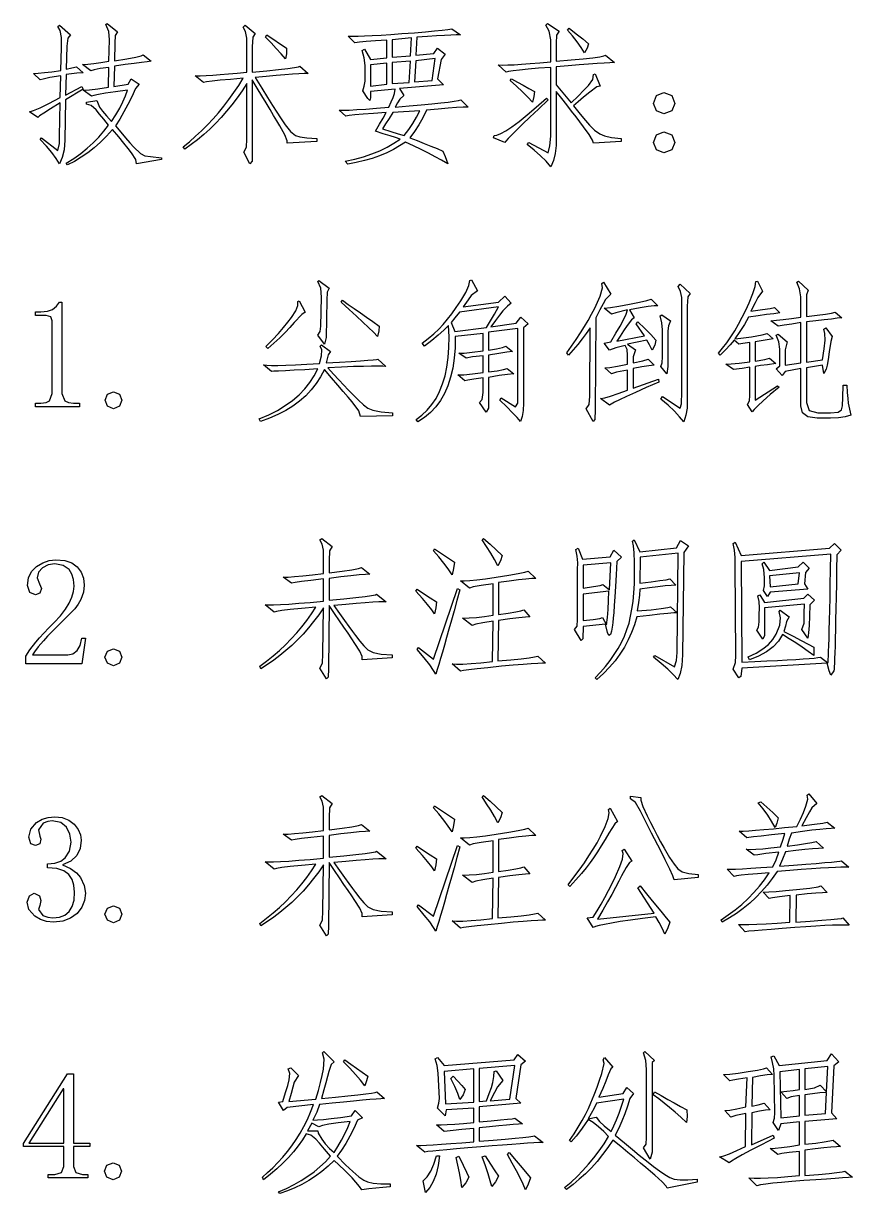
# Model space of a CAD drawing. Extents: x 0 to 420, y 0 to 297.
# Drawn here: x 233.83 to 257.98, y 109.03 to 143.12 of the extents above; entities that cross this region are included whole.
import ezdxf

# ---------------------------------------------------------------- set-up
doc = ezdxf.new("R2010")
doc.units = 0

msp = doc.modelspace()

# ---------------------------------------------------------------- linework, layer by layer
at = {"color": 7, "lineweight": 25}
for points in [[(235.041, 139.717), (235.015, 139.439), (234.963, 139.211), (234.883, 139.033), (234.782, 139.189), (234.655, 139.358), (234.501, 139.54), (234.321, 139.735), (234.356, 139.788), (234.83, 139.419), (234.878, 139.621), (234.883, 139.84), (234.9, 140.805), (234.623, 140.634), (234.422, 140.507), (234.298, 140.424), (234.251, 140.384), (234.006, 140.542), (234.127, 140.581), (234.317, 140.665), (234.575, 140.792), (234.9, 140.963), (234.918, 141.595), (234.602, 141.542), (234.403, 141.501), (234.321, 141.472), (234.128, 141.665), (234.263, 141.67), (234.44, 141.687), (234.658, 141.714), (234.918, 141.752), (234.935, 142.419), (234.939, 142.706), (234.904, 142.91), (234.83, 143.033), (234.883, 143.068), (235.199, 142.788), (235.12, 142.687), (235.093, 142.454), (235.076, 141.788), (235.238, 141.823), (235.374, 141.858), (235.567, 141.682), (235.383, 141.669), (235.076, 141.63), (235.058, 141.033), (235.532, 141.279), (235.567, 141.209), (235.058, 140.893)], [(235.672, 140.823), (235.97, 140.875), (236.041, 140.682), (236.134, 140.565), (236.251, 140.425), (236.392, 140.261), (236.523, 140.461), (236.636, 140.651), (236.73, 140.834), (236.807, 141.008), (236.865, 141.174), (236.509, 141.127), (236.225, 141.087), (236.015, 141.051), (235.877, 141.022), (235.813, 140.998), (235.567, 141.174), (235.75, 141.183), (235.996, 141.213), (236.304, 141.261), (236.321, 141.84), (236.068, 141.805), (235.893, 141.77), (235.795, 141.735), (235.549, 141.928), (235.703, 141.933), (235.883, 141.95), (236.089, 141.977), (236.321, 142.016), (236.339, 142.647), (236.313, 142.888), (236.234, 143.086), (236.269, 143.121), (236.567, 142.875), (236.506, 142.766), (236.497, 142.542), (236.479, 142.033), (236.841, 142.09), (237.102, 142.138), (237.262, 142.178), (237.321, 142.209), (237.549, 142.016), (237.434, 142.004), (237.269, 141.985), (237.055, 141.957), (236.792, 141.92), (236.479, 141.875), (236.462, 141.279), (236.883, 141.349), (236.97, 141.507), (237.199, 141.349), (237.093, 141.226), (236.986, 140.986), (236.874, 140.757), (236.759, 140.54), (236.639, 140.334), (236.514, 140.138), (236.666, 139.955), (236.806, 139.79), (236.934, 139.643), (237.049, 139.516), (237.238, 139.334), (237.365, 139.261), (237.534, 139.239), (237.848, 139.209), (237.848, 139.156), (237.128, 139.033), (237.1, 139.156), (236.979, 139.349), (236.882, 139.477), (236.758, 139.634), (236.606, 139.819), (236.427, 140.033), (236.254, 139.84), (236.076, 139.662), (235.893, 139.499), (235.705, 139.351), (235.512, 139.219), (235.314, 139.101), (235.111, 138.998), (235.076, 139.051), (235.294, 139.189), (235.498, 139.334), (235.688, 139.486), (235.863, 139.644), (236.025, 139.808), (236.171, 139.979), (236.304, 140.156), (236.17, 140.33), (236.05, 140.48), (235.944, 140.603), (235.802, 140.728), (235.672, 140.77)], [(241.513, 139.63), (241.512, 139.702), (241.439, 139.871), (241.294, 140.138), (241.211, 140.282), (241.117, 140.441), (241.014, 140.615), (240.9, 140.806), (240.775, 141.012), (240.641, 141.234), (240.495, 141.472), (240.495, 139.489), (240.487, 139.103), (240.425, 139.033), (240.25, 139.367), (240.324, 139.516), (240.338, 139.752), (240.338, 141.367), (240.198, 141.154), (240.053, 140.948), (239.904, 140.751), (239.749, 140.562), (239.59, 140.38), (239.426, 140.206), (239.257, 140.04), (239.082, 139.882), (238.903, 139.731), (238.719, 139.589), (238.53, 139.454), (238.478, 139.524), (238.663, 139.674), (238.844, 139.831), (239.019, 139.993), (239.189, 140.162), (239.354, 140.338), (239.513, 140.52), (239.667, 140.708), (239.816, 140.902), (239.96, 141.103), (240.099, 141.311), (240.232, 141.524), (239.86, 141.491), (239.559, 141.463), (239.327, 141.438), (239.166, 141.418), (239.074, 141.402), (238.829, 141.595), (238.98, 141.597), (239.152, 141.603), (239.346, 141.614), (239.562, 141.629), (239.799, 141.648), (240.058, 141.672), (240.338, 141.7), (240.338, 142.437), (240.334, 142.688), (240.299, 142.881), (240.232, 143.016), (240.285, 143.068), (240.583, 142.823), (240.509, 142.717), (240.495, 142.437), (240.495, 141.7), (240.914, 141.739), (241.258, 141.774), (241.526, 141.805), (241.72, 141.832), (241.838, 141.856), (241.881, 141.875), (242.127, 141.665), (242.005, 141.662), (241.851, 141.655), (241.663, 141.642), (241.442, 141.625), (241.189, 141.602), (240.902, 141.575), (240.583, 141.542), (240.773, 141.235), (240.94, 140.964), (241.086, 140.73), (241.21, 140.534), (241.313, 140.374), (241.393, 140.251), (241.452, 140.165), (241.609, 139.97), (241.75, 139.858), (241.877, 139.817), (242.085, 139.788), (242.373, 139.77), (242.373, 139.682)], [(246.046, 139.402), (246.116, 139.239), (246.186, 139.033), (246.01, 139.134), (245.823, 139.236), (245.625, 139.34), (245.414, 139.446), (245.192, 139.555), (244.958, 139.665), (244.786, 139.551), (244.603, 139.447), (244.409, 139.351), (244.203, 139.266), (243.987, 139.189), (243.76, 139.122), (243.523, 139.064), (243.274, 139.016), (243.203, 139.103), (243.477, 139.164), (243.735, 139.235), (243.978, 139.317), (244.206, 139.41), (244.419, 139.513), (244.617, 139.628), (244.8, 139.752), (244.669, 139.793), (244.506, 139.845), (244.31, 139.907), (244.081, 139.981), (244.202, 140.181), (244.307, 140.363), (244.396, 140.524), (244.024, 140.498), (243.72, 140.474), (243.485, 140.453), (243.319, 140.435), (243.221, 140.419), (243.028, 140.595), (243.151, 140.592), (243.32, 140.597), (243.537, 140.608), (243.8, 140.626), (244.11, 140.651), (244.467, 140.682), (244.543, 140.84), (244.598, 140.963), (244.635, 141.077), (244.66, 141.209), (243.94, 141.138), (243.936, 140.95), (243.923, 140.875), (243.861, 140.937), (243.712, 141.156), (243.756, 141.288), (243.782, 141.437), (243.782, 141.893), (243.752, 142.117), (243.695, 142.331), (243.765, 142.367), (243.94, 142.068), (244.414, 142.121), (244.414, 142.63), (244.08, 142.612), (243.813, 142.595), (243.615, 142.577), (243.484, 142.559), (243.291, 142.752), (243.418, 142.75), (243.576, 142.751), (243.767, 142.757), (243.99, 142.767), (244.245, 142.781), (244.533, 142.8), (244.853, 142.823), (245.22, 142.851), (245.537, 142.877), (245.804, 142.902), (246.022, 142.924), (246.19, 142.944), (246.309, 142.963), (246.554, 142.788), (246.436, 142.786), (246.281, 142.78), (246.089, 142.77), (245.86, 142.756), (245.594, 142.739), (245.291, 142.717), (245.256, 142.191), (245.782, 142.244), (245.888, 142.402), (246.116, 142.226), (245.993, 142.068), (245.888, 141.507), (246.063, 141.331), (244.782, 141.226), (244.905, 141.016), (244.791, 140.91), (244.728, 140.809), (244.66, 140.682), (245.062, 140.716), (245.417, 140.748), (245.726, 140.778), (245.989, 140.805), (246.204, 140.83), (246.373, 140.853), (246.496, 140.874), (246.572, 140.893), (246.782, 140.682), (246.639, 140.679), (246.446, 140.668), (246.203, 140.651), (245.912, 140.626), (245.572, 140.595), (245.462, 140.373), (245.344, 140.165), (245.217, 139.97), (245.081, 139.788), (245.299, 139.705), (245.505, 139.625), (245.698, 139.548), (245.878, 139.473)], [(249.097, 143.121), (249.43, 142.893), (249.356, 142.779), (249.342, 142.542), (249.342, 142.016), (249.777, 142.055), (250.134, 142.09), (250.413, 142.121), (250.613, 142.148), (250.736, 142.172), (250.781, 142.191), (251.044, 141.981), (250.911, 141.974), (250.741, 141.963), (250.534, 141.949), (250.291, 141.932), (250.011, 141.911), (249.695, 141.886), (249.342, 141.858), (249.342, 141.331), (249.781, 140.805), (249.986, 141.002), (250.155, 141.172), (250.29, 141.314), (250.413, 141.489), (250.43, 141.63), (250.483, 141.647), (250.623, 141.296), (250.531, 141.27), (250.325, 141.121), (250.14, 140.975), (249.982, 140.84), (249.851, 140.717), (250.043, 140.476), (250.198, 140.289), (250.316, 140.156), (250.465, 140.013), (250.614, 139.902), (250.75, 139.844), (250.957, 139.8), (251.237, 139.77), (251.237, 139.682), (250.43, 139.63), (250.398, 139.722), (250.301, 139.883), (250.141, 140.112), (250.038, 140.25), (249.923, 140.402), (249.796, 140.566), (249.657, 140.744), (249.506, 140.934), (249.342, 141.138), (249.342, 139.559), (249.317, 139.328), (249.264, 139.123), (249.185, 138.945), (249.05, 139.104), (248.891, 139.266), (248.708, 139.429), (248.5, 139.595), (248.553, 139.647), (249.114, 139.349), (249.158, 139.551), (249.185, 139.84), (249.185, 141.84), (248.827, 141.812), (248.526, 141.786), (248.281, 141.761), (248.093, 141.739), (247.961, 141.718), (247.886, 141.7), (247.658, 141.91), (247.78, 141.908), (247.933, 141.91), (248.119, 141.918), (248.337, 141.93), (248.587, 141.948), (248.87, 141.971), (249.185, 141.998), (249.185, 142.647), (249.141, 142.893), (249.044, 143.068)], [(250.29, 142.524), (250.25, 142.397), (250.167, 142.261), (250.07, 142.421), (249.956, 142.586), (249.825, 142.755), (249.676, 142.928), (249.728, 142.981), (249.931, 142.821), (250.118, 142.669)], [(241.495, 142.402), (241.487, 142.235), (241.46, 142.086), (241.332, 142.237), (241.193, 142.393), (241.043, 142.553), (240.881, 142.717), (240.916, 142.788)], [(244.572, 142.647), (244.572, 142.138), (245.098, 142.174), (245.133, 142.7)], [(243.94, 141.296), (244.414, 141.349), (244.414, 141.963), (243.94, 141.91)], [(245.063, 141.402), (245.098, 142.016), (244.572, 141.981), (244.572, 141.367)], [(245.256, 142.033), (245.221, 141.419), (245.73, 141.454), (245.818, 142.103)], [(248.711, 141.138), (248.698, 140.989), (248.658, 140.823), (248.519, 140.974), (248.364, 141.13), (248.194, 141.29), (248.009, 141.454), (248.044, 141.507), (248.217, 141.411), (248.386, 141.318), (248.551, 141.227)], [(247.535, 139.858), (247.621, 139.867), (247.736, 139.913), (247.882, 139.994), (248.057, 140.112), (248.263, 140.266), (248.499, 140.456), (248.765, 140.683), (249.062, 140.945), (249.114, 140.893), (248.83, 140.624), (248.581, 140.387), (248.369, 140.183), (248.193, 140.011), (248.053, 139.872), (247.95, 139.765), (247.882, 139.69), (247.851, 139.647), (247.518, 139.788)], [(252.797, 140.788), (252.709, 140.577), (252.481, 140.489), (252.271, 140.577), (252.183, 140.788), (252.271, 141.016), (252.481, 141.103), (252.709, 141.016)], [(244.923, 139.858), (245.05, 140.028), (245.168, 140.204), (245.278, 140.387), (245.379, 140.577), (244.589, 140.524), (244.478, 140.355), (244.379, 140.197), (244.291, 140.051), (244.533, 139.967), (244.743, 139.903)], [(252.797, 139.647), (252.709, 139.437), (252.481, 139.349), (252.271, 139.437), (252.183, 139.647), (252.271, 139.875), (252.481, 139.963), (252.709, 139.875)], [(242.646, 133.966), (242.594, 133.773), (242.401, 134.036), (242.475, 134.146), (242.488, 134.299), (242.506, 135.141), (242.488, 135.404), (242.401, 135.597), (242.436, 135.633), (242.734, 135.404), (242.673, 135.29), (242.664, 135.054)], [(247.67, 135.001), (247.846, 135.176), (248.039, 134.966), (247.925, 134.885), (247.793, 134.747), (247.692, 134.621), (247.575, 134.466), (247.442, 134.282), (248.179, 134.387), (248.319, 134.562), (248.53, 134.369), (248.389, 134.247), (248.389, 132.054), (248.38, 131.847), (248.35, 131.671), (248.302, 131.527), (248.205, 131.638), (248.074, 131.777), (247.907, 131.945), (247.705, 132.141), (247.74, 132.211), (248.161, 131.948), (248.232, 132.054), (248.232, 134.229), (247.372, 134.124), (247.372, 133.597), (247.608, 133.642), (247.777, 133.683), (247.881, 133.72), (248.074, 133.562), (247.91, 133.543), (247.676, 133.508), (247.372, 133.457), (247.372, 132.966), (247.627, 133.001), (247.809, 133.036), (247.916, 133.071), (248.109, 132.913), (247.926, 132.894), (247.68, 132.859), (247.372, 132.808), (247.372, 131.913), (247.302, 131.79), (247.109, 132.071), (247.188, 132.163), (247.214, 132.369), (247.214, 132.79), (246.945, 132.757), (246.77, 132.728), (246.688, 132.703), (246.477, 132.878), (246.66, 132.886), (246.906, 132.909), (247.214, 132.948), (247.214, 133.44), (246.907, 133.404), (246.723, 133.369), (246.512, 133.51), (246.668, 133.518), (246.902, 133.541), (247.214, 133.58), (247.214, 134.089), (246.407, 134.001), (246.401, 133.673), (246.376, 133.365), (246.333, 133.078), (246.271, 132.811), (246.191, 132.564), (246.092, 132.338), (245.975, 132.131), (245.839, 131.946), (245.684, 131.78), (245.511, 131.635), (245.319, 131.51), (245.267, 131.58), (245.437, 131.706), (245.59, 131.851), (245.727, 132.014), (245.848, 132.196), (245.951, 132.396), (246.039, 132.615), (246.109, 132.852), (246.163, 133.108), (246.201, 133.383), (246.222, 133.675), (246.226, 133.987), (246.214, 134.317), (246.071, 134.181), (245.907, 134.036), (245.721, 133.883), (245.512, 133.72), (245.442, 133.808), (245.619, 133.941), (245.78, 134.076), (245.926, 134.213), (246.056, 134.352), (246.18, 134.5), (246.306, 134.663), (246.434, 134.842), (246.565, 135.036), (246.711, 135.282), (246.799, 135.48), (246.828, 135.633), (246.881, 135.65), (247.056, 135.334), (246.872, 135.194), (246.782, 135.067), (246.635, 134.861)], [(250.338, 134.247), (250.223, 134.086), (250.102, 133.927), (249.976, 133.769), (249.844, 133.612), (249.707, 133.457), (249.654, 133.527), (249.795, 133.721), (249.928, 133.913), (250.053, 134.101), (250.17, 134.286), (250.278, 134.469), (250.378, 134.649), (250.47, 134.826), (250.629, 135.178), (250.696, 135.418), (250.672, 135.545), (250.724, 135.58), (250.935, 135.229), (250.786, 135.08), (250.711, 134.954), (250.614, 134.776), (250.496, 134.545), (250.479, 131.861), (250.474, 131.576), (250.426, 131.527), (250.215, 131.896), (250.303, 132.014), (250.321, 132.264)], [(252.952, 131.913), (252.992, 132.04), (253.005, 132.387), (253.005, 134.948), (253.001, 135.137), (252.966, 135.307), (252.9, 135.457), (252.952, 135.527), (253.25, 135.247), (253.176, 135.154), (253.163, 134.878), (253.163, 132.124), (253.159, 131.907), (253.124, 131.703), (253.058, 131.51), (252.937, 131.663), (252.786, 131.826), (252.604, 131.997), (252.391, 132.176), (252.443, 132.247)], [(255.842, 132.527), (255.58, 132.308), (255.37, 132.126), (255.213, 131.982), (255.107, 131.876), (255.053, 131.808), (254.912, 132.018), (254.974, 132.128), (254.982, 132.282), (254.982, 133.106), (254.759, 133.071), (254.509, 133.036), (254.281, 133.194), (254.444, 133.202), (254.678, 133.225), (254.982, 133.264), (254.982, 133.826), (254.781, 133.795), (254.667, 133.773), (254.526, 133.896), (254.411, 133.753), (254.277, 133.607), (254.123, 133.457), (254.07, 133.51), (254.192, 133.656), (254.311, 133.815), (254.429, 133.985), (254.544, 134.168), (254.656, 134.36), (254.763, 134.56), (254.866, 134.768), (254.965, 134.983), (255.072, 135.247), (255.136, 135.451), (255.158, 135.597), (255.21, 135.615), (255.351, 135.317), (255.219, 135.133), (255.138, 134.977), (255.018, 134.738), (255.351, 134.781), (255.579, 134.816), (255.702, 134.843), (255.86, 134.685), (255.684, 134.664), (255.474, 134.637), (255.228, 134.603), (254.947, 134.562), (254.825, 134.352), (254.69, 134.141), (254.544, 133.931), (254.719, 133.946), (255.035, 133.992), (255.342, 134.047), (255.491, 134.089), (255.667, 133.931), (255.491, 133.905), (255.316, 133.876), (255.14, 133.843), (255.14, 133.282), (255.421, 133.33), (255.561, 133.369), (255.737, 133.211), (255.499, 133.178), (255.3, 133.149), (255.14, 133.124), (255.14, 132.141), (255.789, 132.562)], [(257.105, 133.317), (257.153, 133.636), (257.175, 133.891), (257.171, 134.083), (257.14, 134.211), (257.193, 134.247), (257.386, 134.001), (257.346, 133.854), (257.298, 133.554), (257.265, 133.329), (257.236, 133.16), (257.21, 133.045), (257.14, 132.922), (257.105, 133.159), (256.632, 133.089), (256.632, 132.071), (256.715, 131.847), (256.965, 131.773), (257.333, 131.773), (257.555, 131.795), (257.658, 131.861), (257.682, 131.979), (257.697, 132.219), (257.702, 132.58), (257.807, 132.58), (257.82, 132.365), (257.834, 132.19), (257.851, 132.054), (257.884, 131.878), (257.93, 131.703), (257.762, 131.654), (257.563, 131.625), (257.333, 131.615), (256.947, 131.615), (256.676, 131.656), (256.518, 131.779), (256.474, 131.983), (256.474, 133.071), (256.018, 132.983), (255.93, 132.861), (255.754, 133.054), (255.86, 133.141), (255.86, 133.633), (255.833, 133.847), (255.754, 134.036), (255.807, 134.071), (256.07, 133.843), (256.018, 133.615), (256.018, 133.159), (256.474, 133.229), (256.474, 134.404), (256.205, 134.362), (255.982, 134.326), (255.807, 134.299), (255.596, 134.457), (255.757, 134.47), (255.956, 134.492), (256.195, 134.523), (256.474, 134.562), (256.474, 135.159), (256.434, 135.387), (256.351, 135.58), (256.403, 135.615), (256.684, 135.352), (256.636, 135.211), (256.632, 135.036), (256.632, 134.58), (256.941, 134.62), (257.184, 134.654), (257.362, 134.682), (257.474, 134.703), (257.667, 134.545), (257.53, 134.529), (257.358, 134.508), (257.151, 134.484), (256.909, 134.455), (256.632, 134.422), (256.632, 133.247)], [(241.857, 135.036), (242.032, 134.703), (241.936, 134.637), (241.716, 134.404), (241.59, 134.262), (241.45, 134.115), (241.295, 133.964), (241.127, 133.809), (240.945, 133.65), (240.892, 133.703), (241.085, 133.905), (241.255, 134.091), (241.405, 134.262), (241.532, 134.416), (241.638, 134.554), (241.763, 134.749), (241.825, 134.904), (241.822, 135.018)], [(244.138, 134.001), (244.021, 134.121), (243.88, 134.26), (243.716, 134.418), (243.529, 134.594), (243.319, 134.788), (243.085, 135.001), (243.12, 135.054), (243.291, 134.935), (243.465, 134.814), (243.642, 134.69), (243.822, 134.562), (244.004, 134.432), (244.19, 134.299), (244.177, 134.163)], [(251.426, 133.773), (251.654, 133.615), (251.584, 133.404), (251.584, 133.229), (251.869, 133.29), (252.022, 133.334), (252.198, 133.159), (252.044, 133.141), (251.839, 133.112), (251.584, 133.071), (251.584, 132.492), (252.321, 132.755), (252.338, 132.668), (251.969, 132.508), (251.655, 132.37), (251.395, 132.253), (251.19, 132.158), (251.039, 132.084), (250.942, 132.032), (250.9, 132.001), (250.636, 132.194), (250.758, 132.216), (250.93, 132.264), (251.153, 132.339), (251.426, 132.44), (251.426, 133.018), (251.106, 132.957), (250.952, 132.913), (250.759, 133.089), (250.904, 133.1), (251.126, 133.135), (251.426, 133.194), (251.426, 133.457), (251.417, 133.624), (251.356, 133.738), (251.084, 133.668), (250.9, 133.597), (250.742, 133.808), (250.935, 133.843), (251.084, 134.092), (251.204, 134.299), (251.294, 134.466), (251.384, 134.652), (251.426, 134.773), (251.079, 134.69), (250.952, 134.65), (250.742, 134.826), (250.925, 134.846), (251.171, 134.884), (251.479, 134.94), (251.775, 134.999), (251.985, 135.049), (252.11, 135.089), (252.303, 134.896), (252.199, 134.895), (252.027, 134.874), (251.787, 134.833), (251.479, 134.773), (251.619, 134.545), (251.54, 134.488), (251.408, 134.317), (251.305, 134.165), (251.206, 134.013), (251.11, 133.861), (251.917, 134.018), (251.672, 134.369), (251.724, 134.422), (251.923, 134.231), (252.098, 134.056), (252.25, 133.896), (252.215, 133.751), (252.145, 133.597), (252.062, 133.76), (251.987, 133.896)], [(234.953, 135.001), (234.953, 132.334), (235.041, 132.124), (235.146, 132.071), (235.286, 132.054), (235.462, 132.054), (235.462, 131.948), (234.181, 131.948), (234.181, 132.054), (234.339, 132.054), (234.49, 132.071), (234.593, 132.124), (234.672, 132.334), (234.672, 134.457), (234.628, 134.571), (234.497, 134.615), (234.181, 134.615), (234.181, 134.72), (234.339, 134.72), (234.53, 134.738), (234.681, 134.79), (234.797, 134.878), (234.883, 135.001)], [(246.389, 134.141), (247.319, 134.264), (247.428, 134.455), (247.545, 134.654), (247.67, 134.861), (246.53, 134.703), (246.398, 134.54), (246.284, 134.404)], [(252.601, 133.124), (252.566, 132.913), (252.391, 133.124), (252.43, 133.229), (252.443, 133.404), (252.443, 134.194), (252.426, 134.4), (252.373, 134.597), (252.426, 134.633), (252.672, 134.457), (252.619, 134.312), (252.601, 134.159)], [(243.646, 131.668), (243.594, 131.836), (243.401, 132.097), (243.284, 132.233), (243.145, 132.395), (242.984, 132.583), (242.8, 132.796), (242.594, 133.036), (242.483, 132.825), (242.356, 132.628), (242.213, 132.443), (242.052, 132.273), (241.874, 132.115), (241.68, 131.971), (241.469, 131.84), (241.241, 131.722), (240.996, 131.618), (240.734, 131.527), (240.699, 131.597), (240.973, 131.716), (241.226, 131.845), (241.457, 131.985), (241.668, 132.136), (241.857, 132.298), (242.024, 132.471), (242.171, 132.654), (242.296, 132.848), (242.401, 133.054), (242.027, 133.032), (241.713, 133.015), (241.458, 133.001), (241.262, 132.991), (241.126, 132.985), (241.05, 132.983), (240.822, 133.176), (240.915, 133.164), (241.055, 133.158), (241.242, 133.157), (241.475, 133.162), (241.754, 133.173), (242.081, 133.189), (242.453, 133.211), (242.51, 133.44), (242.516, 133.609), (242.471, 133.72), (242.506, 133.755), (242.769, 133.562), (242.703, 133.461), (242.646, 133.229), (243.038, 133.253), (243.371, 133.273), (243.645, 133.291), (243.861, 133.306), (244.018, 133.319), (244.116, 133.328), (244.155, 133.334), (244.383, 133.124), (244.297, 133.132), (244.16, 133.135), (243.971, 133.134), (243.73, 133.129), (243.438, 133.12), (243.094, 133.107), (242.699, 133.089), (242.862, 132.906), (243.015, 132.738), (243.157, 132.583), (243.288, 132.443), (243.409, 132.317), (243.588, 132.139), (243.737, 132.005), (243.857, 131.913), (244.007, 131.851), (244.247, 131.804), (244.576, 131.773), (244.576, 131.685)], [(236.7, 132.141), (236.63, 131.966), (236.455, 131.896), (236.279, 131.966), (236.209, 132.141), (236.279, 132.317), (236.455, 132.387), (236.63, 132.317)], [(242.73, 127.109), (243.111, 127.158), (243.396, 127.201), (243.585, 127.237), (243.677, 127.267), (243.923, 127.074), (243.791, 127.069), (243.606, 127.054), (243.367, 127.03), (243.075, 126.995), (242.73, 126.951), (242.73, 126.32), (243.158, 126.359), (243.508, 126.394), (243.778, 126.425), (243.97, 126.452), (244.082, 126.476), (244.116, 126.495), (244.396, 126.267), (244.309, 126.269), (244.179, 126.266), (244.004, 126.256), (243.786, 126.241), (243.525, 126.22), (243.219, 126.194), (242.87, 126.162), (243.036, 125.93), (243.182, 125.727), (243.308, 125.551), (243.415, 125.404), (243.502, 125.284), (243.627, 125.122), (243.747, 124.984), (243.861, 124.872), (244.014, 124.789), (244.251, 124.74), (244.572, 124.723), (244.572, 124.635), (243.695, 124.583), (243.695, 124.674), (243.625, 124.832), (243.484, 125.056), (243.39, 125.194), (243.283, 125.351), (243.164, 125.526), (243.032, 125.719), (242.887, 125.931), (242.73, 126.162), (242.712, 124.32), (242.708, 124.07), (242.66, 124.021), (242.467, 124.337), (242.541, 124.477), (242.554, 124.758), (242.572, 126.092), (242.429, 125.888), (242.282, 125.694), (242.13, 125.507), (241.973, 125.329), (241.812, 125.16), (241.646, 124.999), (241.476, 124.846), (241.301, 124.702), (241.121, 124.566), (240.936, 124.439), (240.747, 124.32), (240.712, 124.39), (240.912, 124.54), (241.103, 124.694), (241.286, 124.854), (241.462, 125.019), (241.629, 125.188), (241.788, 125.362), (241.939, 125.542), (242.082, 125.726), (242.217, 125.915), (242.344, 126.109), (241.925, 126.075), (241.594, 126.044), (241.352, 126.016), (241.199, 125.991), (241.133, 125.969), (240.87, 126.179), (240.969, 126.177), (241.116, 126.181), (241.312, 126.19), (241.555, 126.205), (241.846, 126.226), (242.185, 126.252), (242.572, 126.284), (242.572, 126.934), (242.205, 126.893), (241.927, 126.859), (241.74, 126.832), (241.642, 126.811), (241.396, 126.986), (241.539, 126.99), (241.728, 127.003), (241.963, 127.024), (242.244, 127.054), (242.572, 127.092), (242.572, 127.565), (242.568, 127.778), (242.533, 127.947), (242.467, 128.074), (242.519, 128.109), (242.818, 127.881), (242.743, 127.754), (242.73, 127.477)], [(247.227, 128.109), (247.42, 127.945), (247.602, 127.782), (247.771, 127.618), (247.723, 127.464), (247.648, 127.32), (247.548, 127.498), (247.438, 127.684), (247.319, 127.876), (247.192, 128.074)], [(251.707, 126.004), (252.11, 126.038), (252.405, 126.07), (252.592, 126.099), (252.672, 126.127), (252.865, 125.951), (252.768, 125.946), (252.601, 125.932), (252.366, 125.907), (252.062, 125.873), (251.69, 125.828), (251.624, 125.598), (251.542, 125.374), (251.444, 125.158), (251.331, 124.948), (251.202, 124.745), (251.058, 124.55), (250.898, 124.361), (250.723, 124.179), (250.532, 124.004), (250.479, 124.056), (250.635, 124.22), (250.78, 124.386), (250.913, 124.556), (251.035, 124.73), (251.146, 124.907), (251.245, 125.088), (251.331, 125.272), (251.405, 125.46), (251.466, 125.651), (251.514, 125.846), (251.553, 126.053), (251.583, 126.28), (251.606, 126.527), (251.621, 126.795), (251.628, 127.083), (251.628, 127.422), (251.617, 127.695), (251.597, 127.9), (251.567, 128.039), (251.62, 128.074), (251.778, 127.723), (252.848, 127.846), (252.97, 128.056), (253.199, 127.899), (253.058, 127.706), (253.023, 124.723), (253, 124.417), (252.953, 124.177), (252.883, 124.004), (252.753, 124.15), (252.593, 124.306), (252.403, 124.474), (252.181, 124.653), (252.216, 124.706), (252.795, 124.372), (252.848, 124.556), (252.865, 124.793), (252.9, 127.688), (251.795, 127.565), (251.778, 126.811), (252.109, 126.851), (252.365, 126.885), (252.547, 126.913), (252.655, 126.934), (252.83, 126.758), (252.693, 126.748), (252.519, 126.73), (252.308, 126.706), (252.061, 126.674), (251.778, 126.635), (251.77, 126.464), (251.746, 126.253)], [(254.747, 124.337), (254.725, 124.092), (254.66, 124.056), (254.502, 124.302), (254.563, 124.499), (254.572, 124.706), (254.554, 127.337), (254.556, 127.563), (254.539, 127.774), (254.502, 127.969), (254.554, 128.004), (254.73, 127.618), (257.309, 127.828), (257.449, 127.969), (257.642, 127.776), (257.519, 127.635), (257.512, 127.197), (257.505, 126.789), (257.497, 126.411), (257.491, 126.064), (257.484, 125.746), (257.477, 125.46), (257.471, 125.203), (257.465, 124.977), (257.459, 124.782), (257.453, 124.616), (257.447, 124.481), (257.442, 124.377), (257.437, 124.302), (257.432, 124.258), (257.344, 124.135), (257.291, 124.26), (257.239, 124.477)], [(246.315, 127.056), (246.202, 127.225), (246.074, 127.399), (245.93, 127.576), (245.771, 127.758), (245.806, 127.811), (246.385, 127.425), (246.359, 127.236)], [(250.128, 125.548), (250.124, 125.192), (250.076, 125.144), (249.883, 125.46), (249.957, 125.561), (249.97, 125.758), (249.97, 127.214), (249.972, 127.403), (249.955, 127.596), (249.918, 127.793), (249.988, 127.828), (250.111, 127.513), (250.918, 127.583), (251.023, 127.776), (251.251, 127.565), (251.111, 127.442), (251.09, 127.057), (251.07, 126.715), (251.052, 126.417), (251.036, 126.164), (251.022, 125.955), (251.009, 125.789), (250.998, 125.668), (250.988, 125.592), (250.955, 125.414), (250.927, 125.32), (250.874, 125.284), (250.837, 125.377), (250.778, 125.618)], [(254.747, 124.513), (255.13, 124.53), (255.479, 124.546), (255.794, 124.562), (256.075, 124.577), (256.322, 124.592), (256.535, 124.605), (256.713, 124.618), (256.858, 124.63), (256.969, 124.642), (257.046, 124.653), (257.256, 124.495), (257.262, 124.524), (257.267, 124.588), (257.273, 124.688), (257.279, 124.824), (257.286, 124.995), (257.292, 125.203), (257.299, 125.446), (257.306, 125.724), (257.313, 126.038), (257.32, 126.389), (257.328, 126.774), (257.336, 127.196), (257.344, 127.653), (254.73, 127.442)], [(235.304, 126.723), (235.288, 126.917), (235.241, 127.078), (235.163, 127.206), (234.988, 127.331), (234.742, 127.372), (234.547, 127.344), (234.383, 127.258), (234.271, 127.129), (234.234, 126.969), (234.295, 126.793), (234.356, 126.653), (234.313, 126.521), (234.181, 126.477), (234.014, 126.539), (233.953, 126.741), (233.982, 126.967), (234.07, 127.154), (234.216, 127.302), (234.395, 127.409), (234.583, 127.474), (234.778, 127.495), (235.034, 127.472), (235.241, 127.401), (235.4, 127.284), (235.512, 127.132), (235.58, 126.957), (235.602, 126.758), (235.578, 126.548), (235.506, 126.337), (235.429, 126.199), (235.326, 126.064), (235.199, 125.934), (235.005, 125.744), (234.829, 125.57), (234.673, 125.41), (234.536, 125.266), (234.418, 125.135), (234.261, 124.953), (234.153, 124.816), (234.093, 124.723), (235.128, 124.723), (235.273, 124.754), (235.392, 124.846), (235.479, 124.999), (235.532, 125.214), (235.637, 125.214), (235.532, 124.46), (233.9, 124.46), (233.9, 124.688), (234.017, 124.868), (234.19, 125.092), (234.299, 125.22), (234.424, 125.359), (234.566, 125.509), (234.725, 125.67), (234.906, 125.865), (235.052, 126.053), (235.163, 126.232), (235.241, 126.403), (235.288, 126.567)], [(250.128, 126.67), (250.434, 126.713), (250.627, 126.748), (250.707, 126.776), (250.9, 126.618), (250.935, 127.407), (250.128, 127.337)], [(256.537, 127.425), (256.712, 127.249), (256.607, 127.127), (256.572, 126.793), (256.677, 126.635), (255.572, 126.548), (255.502, 126.425), (255.379, 126.6), (255.414, 126.736), (255.414, 126.969), (255.388, 127.21), (255.344, 127.372), (255.396, 127.425), (255.554, 127.179), (256.396, 127.284)], [(248.754, 126.951), (248.632, 126.946), (248.462, 126.932), (248.244, 126.907), (247.979, 126.873), (247.666, 126.828), (247.666, 125.899), (247.949, 125.94), (248.166, 125.977), (248.317, 126.01), (248.403, 126.039), (248.578, 125.828), (248.455, 125.822), (248.262, 125.802), (247.999, 125.769), (247.666, 125.723), (247.648, 124.548), (248.02, 124.581), (248.322, 124.612), (248.554, 124.64), (248.715, 124.666), (248.806, 124.688), (249.034, 124.477), (248.945, 124.48), (248.806, 124.476), (248.618, 124.464), (248.379, 124.446), (248.091, 124.421), (247.754, 124.39), (247.358, 124.35), (247.041, 124.317), (246.802, 124.289), (246.642, 124.266), (246.561, 124.249), (246.315, 124.46), (246.446, 124.452), (246.629, 124.454), (246.865, 124.468), (247.152, 124.494), (247.49, 124.53), (247.508, 125.706), (247.206, 125.661), (247.001, 125.62), (246.894, 125.583), (246.613, 125.793), (246.807, 125.799), (247.021, 125.815), (247.255, 125.843), (247.508, 125.881), (247.508, 126.793), (247.159, 126.748), (246.931, 126.707), (246.824, 126.67), (246.561, 126.881), (246.669, 126.88), (246.827, 126.889), (247.034, 126.91), (247.29, 126.943), (247.596, 126.986), (247.963, 127.043), (248.24, 127.092), (248.428, 127.131), (248.526, 127.162)], [(256.432, 127.109), (255.554, 127.021), (255.572, 126.706), (256.396, 126.793)], [(245.806, 125.916), (245.72, 126.037), (245.6, 126.188), (245.448, 126.37), (245.262, 126.583), (245.298, 126.635), (245.485, 126.509), (245.672, 126.386), (245.859, 126.267), (245.837, 126.092)], [(246.543, 126.618), (246.456, 126.305), (246.374, 126.009), (246.296, 125.732), (246.223, 125.473), (246.155, 125.232), (246.091, 125.008), (246.032, 124.803), (245.977, 124.616), (245.927, 124.446), (245.882, 124.295), (245.841, 124.162), (245.774, 124.272), (245.662, 124.429), (245.503, 124.632), (245.298, 124.881), (245.333, 124.934), (245.771, 124.6), (246.473, 126.653)], [(250.128, 125.723), (250.425, 125.756), (250.612, 125.785), (250.69, 125.811), (250.813, 125.6), (250.837, 125.813), (250.856, 126.048), (250.872, 126.304), (250.883, 126.583), (250.128, 126.495)], [(255.414, 125.284), (255.361, 125.179), (255.186, 125.442), (255.239, 125.53), (255.256, 125.688), (255.258, 125.894), (255.265, 126.092), (255.258, 126.276), (255.221, 126.442), (255.274, 126.477), (255.414, 126.249), (256.554, 126.372), (256.677, 126.495), (256.87, 126.32), (256.73, 126.179), (256.72, 125.849), (256.708, 125.578), (256.694, 125.367), (256.677, 125.214), (256.502, 125.46), (256.563, 125.644), (256.568, 125.756), (256.571, 125.94), (256.572, 126.197), (255.414, 126.092)], [(256.853, 124.951), (256.853, 124.706), (256.681, 124.826), (256.505, 124.947), (256.322, 125.07), (256.134, 125.194), (255.94, 125.32), (255.818, 125.127), (255.66, 124.957), (255.467, 124.81), (255.239, 124.685), (254.975, 124.583), (254.94, 124.67), (255.169, 124.775), (255.366, 124.894), (255.529, 125.025), (255.659, 125.17), (255.756, 125.328), (255.855, 125.585), (255.881, 125.804), (255.835, 125.986), (255.87, 126.021), (256.133, 125.828), (256.054, 125.697), (256.021, 125.559), (255.975, 125.407), (256.247, 125.267), (256.484, 125.144), (256.686, 125.039)], [(236.696, 124.653), (236.626, 124.477), (236.45, 124.407), (236.275, 124.477), (236.205, 124.653), (236.275, 124.828), (236.45, 124.899), (236.626, 124.828)], [(242.73, 119.621), (243.111, 119.67), (243.396, 119.713), (243.585, 119.749), (243.677, 119.779), (243.923, 119.586), (243.791, 119.581), (243.606, 119.566), (243.367, 119.541), (243.075, 119.507), (242.73, 119.463), (242.73, 118.831), (243.158, 118.87), (243.508, 118.905), (243.778, 118.936), (243.97, 118.964), (244.082, 118.987), (244.116, 119.007), (244.396, 118.779), (244.309, 118.781), (244.179, 118.777), (244.004, 118.768), (243.786, 118.753), (243.525, 118.732), (243.219, 118.706), (242.87, 118.673), (243.036, 118.442), (243.182, 118.238), (243.308, 118.063), (243.415, 117.915), (243.502, 117.796), (243.627, 117.633), (243.747, 117.496), (243.861, 117.384), (244.014, 117.301), (244.251, 117.251), (244.572, 117.235), (244.572, 117.147), (243.695, 117.094), (243.695, 117.186), (243.625, 117.344), (243.484, 117.568), (243.39, 117.706), (243.283, 117.862), (243.164, 118.037), (243.032, 118.231), (242.887, 118.443), (242.73, 118.673), (242.712, 116.831), (242.708, 116.581), (242.66, 116.533), (242.467, 116.849), (242.541, 116.989), (242.554, 117.27), (242.572, 118.603), (242.429, 118.4), (242.282, 118.205), (242.13, 118.019), (241.973, 117.841), (241.812, 117.672), (241.646, 117.51), (241.476, 117.358), (241.301, 117.214), (241.121, 117.078), (240.936, 116.95), (240.747, 116.831), (240.712, 116.901), (240.912, 117.051), (241.103, 117.206), (241.286, 117.366), (241.462, 117.53), (241.629, 117.7), (241.788, 117.874), (241.939, 118.053), (242.082, 118.238), (242.217, 118.427), (242.344, 118.621), (241.925, 118.587), (241.594, 118.556), (241.352, 118.528), (241.199, 118.503), (241.133, 118.48), (240.87, 118.691), (240.969, 118.689), (241.116, 118.692), (241.312, 118.702), (241.555, 118.717), (241.846, 118.737), (242.185, 118.764), (242.572, 118.796), (242.572, 119.445), (242.205, 119.405), (241.927, 119.371), (241.74, 119.343), (241.642, 119.322), (241.396, 119.498), (241.539, 119.502), (241.728, 119.515), (241.963, 119.536), (242.244, 119.565), (242.572, 119.603), (242.572, 120.077), (242.568, 120.289), (242.533, 120.459), (242.467, 120.586), (242.519, 120.621), (242.818, 120.393), (242.743, 120.265), (242.73, 119.989)], [(247.227, 120.621), (247.42, 120.457), (247.602, 120.293), (247.771, 120.129), (247.723, 119.976), (247.648, 119.831), (247.548, 120.01), (247.438, 120.195), (247.319, 120.387), (247.192, 120.586)], [(253.479, 118.235), (252.778, 118.165), (252.741, 118.284), (252.657, 118.48), (252.523, 118.752), (252.409, 118.975), (252.304, 119.18), (252.207, 119.366), (252.12, 119.533), (252.01, 119.744), (251.905, 119.958), (251.804, 120.173), (251.657, 120.426), (251.514, 120.533), (251.514, 120.603), (251.813, 120.568), (251.81, 120.485), (251.871, 120.307), (251.997, 120.033), (252.092, 119.841), (252.189, 119.651), (252.287, 119.463), (252.387, 119.278), (252.488, 119.094), (252.645, 118.824), (252.777, 118.623), (252.883, 118.489), (253.011, 118.404), (253.21, 118.349), (253.479, 118.322)], [(256.197, 119.533), (256.131, 119.349), (256.074, 119.147), (256.37, 119.189), (256.609, 119.226), (256.791, 119.259), (256.916, 119.287), (257.127, 119.094), (256.987, 119.085), (256.807, 119.069), (256.586, 119.048), (256.324, 119.021), (256.022, 118.989), (255.934, 118.77), (255.846, 118.568), (256.254, 118.597), (256.611, 118.624), (256.915, 118.648), (257.166, 118.669), (257.366, 118.687), (257.514, 118.703), (257.61, 118.716), (257.653, 118.726), (257.864, 118.533), (257.769, 118.535), (257.639, 118.533), (257.476, 118.527), (257.278, 118.517), (257.046, 118.504), (256.78, 118.486), (256.48, 118.465), (256.145, 118.439), (255.776, 118.41), (255.635, 118.205), (255.485, 118.01), (255.326, 117.825), (255.158, 117.651), (254.98, 117.487), (254.794, 117.334), (254.598, 117.191), (254.393, 117.059), (254.18, 116.936), (254.145, 117.007), (254.358, 117.147), (254.561, 117.296), (254.753, 117.454), (254.934, 117.621), (255.104, 117.796), (255.263, 117.98), (255.411, 118.173), (255.548, 118.375), (255.21, 118.348), (254.939, 118.325), (254.735, 118.303), (254.599, 118.285), (254.53, 118.27), (254.32, 118.48), (254.42, 118.477), (254.569, 118.48), (254.767, 118.489), (255.014, 118.504), (255.309, 118.524), (255.653, 118.551), (255.75, 118.752), (255.829, 118.972), (255.453, 118.931), (255.213, 118.901), (255.109, 118.884), (254.881, 119.059), (255, 119.056), (255.159, 119.062), (255.359, 119.076), (255.6, 119.099), (255.881, 119.129), (255.956, 119.349), (256.004, 119.515), (255.618, 119.477), (255.314, 119.445), (255.093, 119.421), (254.954, 119.403), (254.899, 119.393), (254.671, 119.586), (254.791, 119.588), (254.952, 119.597), (255.152, 119.611), (255.393, 119.631), (255.673, 119.657), (255.994, 119.689), (256.355, 119.726), (256.462, 119.939), (256.55, 120.135), (256.618, 120.314), (256.671, 120.522), (256.653, 120.638), (256.706, 120.673), (256.934, 120.393), (256.794, 120.27), (256.722, 120.149), (256.622, 119.974), (256.495, 119.743), (256.866, 119.786), (257.111, 119.821), (257.232, 119.849), (257.46, 119.673), (257.357, 119.669), (257.211, 119.658), (257.022, 119.638), (256.79, 119.611), (256.515, 119.576)], [(255.723, 119.691), (255.62, 119.874), (255.504, 120.055), (255.375, 120.234), (255.232, 120.41), (255.302, 120.445), (255.484, 120.283), (255.653, 120.126), (255.811, 119.972), (255.772, 119.822)], [(246.315, 119.568), (246.202, 119.737), (246.074, 119.91), (245.93, 120.088), (245.771, 120.27), (245.806, 120.322), (246.385, 119.936), (246.359, 119.748)], [(249.69, 118.024), (249.859, 118.242), (250.018, 118.455), (250.165, 118.662), (250.3, 118.863), (250.424, 119.06), (250.536, 119.251), (250.637, 119.436), (250.776, 119.725), (250.861, 119.952), (250.89, 120.116), (250.865, 120.217), (250.918, 120.252), (251.128, 119.866), (251.049, 119.801), (250.883, 119.533), (250.769, 119.343), (250.657, 119.16), (250.546, 118.984), (250.435, 118.814), (250.338, 118.673), (250.219, 118.519), (250.081, 118.351), (249.922, 118.168), (249.742, 117.972)], [(235.637, 117.779), (235.61, 117.565), (235.528, 117.369), (235.392, 117.191), (235.206, 117.05), (234.978, 116.965), (234.707, 116.936), (234.507, 116.956), (234.325, 117.014), (234.163, 117.112), (233.992, 117.301), (233.935, 117.515), (234.006, 117.7), (234.146, 117.779), (234.295, 117.7), (234.339, 117.568), (234.304, 117.419), (234.269, 117.305), (234.4, 117.129), (234.538, 117.077), (234.69, 117.059), (234.883, 117.08), (235.041, 117.141), (235.163, 117.243), (235.251, 117.389), (235.304, 117.579), (235.321, 117.814), (235.303, 118.011), (235.247, 118.18), (235.155, 118.322), (235.011, 118.43), (234.804, 118.494), (234.532, 118.515), (234.532, 118.638), (234.745, 118.657), (234.918, 118.712), (235.049, 118.805), (235.174, 119.004), (235.216, 119.27), (235.183, 119.5), (235.085, 119.7), (234.916, 119.838), (234.672, 119.884), (234.545, 119.868), (234.409, 119.822), (234.269, 119.621), (234.304, 119.445), (234.339, 119.358), (234.304, 119.217), (234.181, 119.165), (234.049, 119.217), (233.988, 119.41), (234.045, 119.649), (234.216, 119.84), (234.376, 119.933), (234.551, 119.988), (234.742, 120.007), (234.961, 119.982), (235.148, 119.909), (235.304, 119.787), (235.421, 119.638), (235.491, 119.483), (235.514, 119.322), (235.481, 119.079), (235.383, 118.875), (235.214, 118.715), (234.97, 118.603), (235.201, 118.5), (235.376, 118.377), (235.497, 118.235), (235.602, 118.007)], [(248.754, 119.463), (248.632, 119.458), (248.462, 119.443), (248.244, 119.419), (247.979, 119.384), (247.666, 119.34), (247.666, 118.41), (247.949, 118.452), (248.166, 118.489), (248.317, 118.522), (248.403, 118.551), (248.578, 118.34), (248.455, 118.333), (248.262, 118.314), (247.999, 118.281), (247.666, 118.235), (247.648, 117.059), (248.02, 117.093), (248.322, 117.124), (248.554, 117.152), (248.715, 117.177), (248.806, 117.2), (249.034, 116.989), (248.945, 116.992), (248.806, 116.987), (248.618, 116.976), (248.379, 116.958), (248.091, 116.933), (247.754, 116.901), (247.358, 116.862), (247.041, 116.828), (246.802, 116.8), (246.642, 116.778), (246.561, 116.761), (246.315, 116.972), (246.446, 116.963), (246.629, 116.966), (246.865, 116.98), (247.152, 117.005), (247.49, 117.042), (247.508, 118.217), (247.206, 118.172), (247.001, 118.131), (246.894, 118.094), (246.613, 118.305), (246.807, 118.31), (247.021, 118.327), (247.255, 118.354), (247.508, 118.393), (247.508, 119.305), (247.159, 119.26), (246.931, 119.219), (246.824, 119.182), (246.561, 119.393), (246.669, 119.391), (246.827, 119.401), (247.034, 119.422), (247.29, 119.454), (247.596, 119.498), (247.963, 119.555), (248.24, 119.603), (248.428, 119.643), (248.526, 119.673)], [(245.806, 118.428), (245.72, 118.548), (245.6, 118.7), (245.448, 118.882), (245.262, 119.094), (245.298, 119.147), (245.485, 119.02), (245.672, 118.897), (245.859, 118.779), (245.837, 118.603)], [(246.543, 119.129), (246.456, 118.816), (246.374, 118.521), (246.296, 118.244), (246.223, 117.985), (246.155, 117.743), (246.091, 117.52), (246.032, 117.315), (245.977, 117.127), (245.927, 116.958), (245.882, 116.807), (245.841, 116.673), (245.774, 116.784), (245.662, 116.941), (245.503, 117.144), (245.298, 117.393), (245.333, 117.445), (245.771, 117.112), (246.473, 119.165)], [(252.199, 117.2), (251.725, 117.936), (251.795, 117.989), (251.975, 117.765), (252.14, 117.56), (252.291, 117.375), (252.427, 117.209), (252.548, 117.063), (252.655, 116.936), (252.593, 116.77), (252.514, 116.586), (252.431, 116.759), (252.343, 116.929), (252.251, 117.094), (251.854, 117.043), (251.506, 116.996), (251.205, 116.951), (250.953, 116.91), (250.749, 116.872), (250.593, 116.838), (250.486, 116.807), (250.427, 116.779), (250.251, 117.059), (250.427, 117.077), (250.542, 117.266), (250.655, 117.459), (250.764, 117.656), (250.871, 117.857), (250.975, 118.061), (251.076, 118.27), (251.2, 118.554), (251.273, 118.774), (251.296, 118.931), (251.269, 119.024), (251.321, 119.059), (251.549, 118.708), (251.485, 118.669), (251.386, 118.529), (251.251, 118.287), (251.168, 118.126), (251.072, 117.944), (250.962, 117.743), (250.838, 117.523), (250.701, 117.283), (250.549, 117.024)], [(255.373, 117.814), (255.539, 117.818), (255.756, 117.831), (256.026, 117.853), (256.346, 117.884), (256.733, 117.927), (256.97, 117.962), (257.057, 117.989), (257.232, 117.796), (257.097, 117.792), (256.903, 117.779), (256.65, 117.757), (256.337, 117.726), (256.32, 116.936), (256.738, 116.964), (257.08, 116.989), (257.346, 117.011), (257.536, 117.03), (257.65, 117.046), (257.688, 117.059), (257.881, 116.849), (257.75, 116.852), (257.587, 116.85), (257.392, 116.844), (257.165, 116.834), (256.907, 116.82), (256.616, 116.801), (256.294, 116.779), (255.924, 116.751), (255.607, 116.726), (255.34, 116.704), (255.124, 116.685), (254.96, 116.669), (254.846, 116.656), (254.653, 116.866), (254.782, 116.863), (254.959, 116.866), (255.184, 116.875), (255.456, 116.89), (255.777, 116.91), (256.145, 116.936), (256.162, 117.708), (255.852, 117.675), (255.647, 117.646), (255.548, 117.621)], [(236.696, 117.165), (236.626, 116.989), (236.45, 116.919), (236.275, 116.989), (236.205, 117.165), (236.275, 117.34), (236.45, 117.41), (236.626, 117.34)], [(241.402, 111.448), (241.262, 111.694), (241.385, 111.711), (241.467, 111.969), (241.529, 112.179), (241.569, 112.343), (241.584, 112.527), (241.542, 112.659), (241.613, 112.694), (241.841, 112.466), (241.718, 112.273), (241.677, 112.132), (241.624, 111.945), (241.56, 111.711), (242.349, 111.781), (242.422, 112.033), (242.483, 112.262), (242.532, 112.467), (242.569, 112.65), (242.593, 112.942), (242.542, 113.132), (242.578, 113.167), (242.876, 112.869), (242.795, 112.79), (242.727, 112.588), (242.69, 112.44), (242.641, 112.259), (242.58, 112.046), (242.507, 111.799), (242.923, 111.837), (243.276, 111.872), (243.569, 111.903), (243.799, 111.931), (243.968, 111.955), (244.076, 111.975), (244.121, 111.992), (244.349, 111.799), (244.243, 111.792), (244.099, 111.781), (243.919, 111.766), (243.7, 111.746), (243.445, 111.722), (243.152, 111.694), (242.822, 111.661), (242.455, 111.624), (242.371, 111.395), (242.262, 111.167), (242.391, 111.172), (242.568, 111.187), (242.792, 111.212), (243.065, 111.246), (243.385, 111.29), (243.49, 111.448), (243.7, 111.238), (243.56, 111.167), (243.452, 110.923), (243.338, 110.696), (243.219, 110.485), (243.094, 110.292), (242.963, 110.115), (243.212, 109.866), (243.425, 109.667), (243.602, 109.518), (243.744, 109.419), (243.849, 109.369), (244.02, 109.335), (244.239, 109.315), (244.507, 109.308), (244.507, 109.22), (244.298, 109.208), (244.091, 109.189), (243.886, 109.164), (243.683, 109.132), (243.621, 109.238), (243.402, 109.483), (243.195, 109.696), (243.02, 109.865), (242.876, 109.992), (242.701, 109.827), (242.52, 109.675), (242.333, 109.536), (242.139, 109.409), (241.938, 109.294), (241.731, 109.193), (241.517, 109.104), (241.297, 109.027), (241.262, 109.08), (241.493, 109.18), (241.711, 109.289), (241.918, 109.406), (242.113, 109.531), (242.295, 109.665), (242.466, 109.807), (242.624, 109.957), (242.77, 110.115), (242.598, 110.326), (242.455, 110.493), (242.341, 110.615), (242.198, 110.727), (242.069, 110.764), (241.957, 110.59), (241.833, 110.417), (241.696, 110.247), (241.547, 110.08), (241.385, 109.914), (241.21, 109.751), (241.023, 109.59), (240.823, 109.431), (240.788, 109.501), (240.943, 109.638), (241.094, 109.782), (241.24, 109.933), (241.381, 110.089), (241.517, 110.252), (241.648, 110.422), (241.772, 110.599), (241.889, 110.785), (241.999, 110.981), (242.1, 111.186), (242.193, 111.4), (242.279, 111.624), (241.507, 111.536)], [(243.858, 112.448), (243.819, 112.308), (243.77, 112.167), (243.647, 112.33), (243.503, 112.501), (243.34, 112.681), (243.156, 112.869), (243.192, 112.922), (243.365, 112.8), (243.534, 112.681), (243.698, 112.563)], [(248.225, 113.08), (248.453, 112.887), (248.313, 112.781), (248.173, 111.799), (248.313, 111.659), (247.102, 111.553), (247.102, 111.115), (247.447, 111.147), (247.723, 111.174), (247.93, 111.195), (248.068, 111.21), (248.138, 111.22), (248.366, 111.062), (248.248, 111.054), (248.093, 111.041), (247.901, 111.023), (247.672, 111), (247.406, 110.972), (247.102, 110.939), (247.102, 110.553), (247.509, 110.587), (247.857, 110.616), (248.146, 110.643), (248.377, 110.665), (248.549, 110.684), (248.662, 110.699), (248.716, 110.711), (248.962, 110.518), (248.842, 110.512), (248.691, 110.503), (248.509, 110.492), (248.298, 110.477), (248.055, 110.459), (247.783, 110.438), (247.48, 110.414), (247.146, 110.387), (246.772, 110.356), (246.445, 110.328), (246.165, 110.303), (245.933, 110.282), (245.749, 110.264), (245.612, 110.249), (245.523, 110.238), (245.278, 110.431), (245.402, 110.433), (245.564, 110.439), (245.764, 110.45), (246.003, 110.465), (246.279, 110.484), (246.593, 110.508), (246.945, 110.536), (246.945, 110.922), (246.601, 110.89), (246.344, 110.865), (246.171, 110.846), (246.085, 110.834), (245.857, 111.027), (245.996, 111.03), (246.174, 111.038), (246.392, 111.052), (246.648, 111.072), (246.945, 111.097), (246.945, 111.518), (246.138, 111.466), (246.111, 111.29), (246.043, 111.356), (245.892, 111.518), (245.931, 111.659), (245.945, 111.799), (245.909, 112.536), (245.879, 112.755), (245.822, 112.957), (245.892, 112.992), (246.085, 112.764), (248.12, 112.922)], [(252.575, 109.185), (252.55, 109.242), (252.43, 109.368), (252.215, 109.562), (252.094, 109.667), (251.954, 109.786), (251.798, 109.918), (251.624, 110.065), (251.432, 110.225), (251.223, 110.4), (250.996, 110.588), (250.848, 110.37), (250.694, 110.163), (250.534, 109.967), (250.369, 109.781), (250.197, 109.607), (250.019, 109.444), (249.835, 109.291), (249.645, 109.15), (249.592, 109.202), (249.777, 109.36), (249.955, 109.526), (250.126, 109.7), (250.29, 109.882), (250.446, 110.073), (250.596, 110.272), (250.738, 110.479), (250.873, 110.694), (250.728, 110.834), (250.575, 110.974), (250.421, 111.097), (250.276, 111.185), (250.173, 111.026), (250.057, 110.865), (249.928, 110.701), (249.785, 110.536), (249.733, 110.571), (249.867, 110.772), (249.989, 110.966), (250.099, 111.152), (250.197, 111.331), (250.282, 111.503), (250.355, 111.667), (250.451, 111.902), (250.535, 112.124), (250.609, 112.332), (250.671, 112.527), (250.739, 112.814), (250.715, 112.922), (250.75, 112.992), (250.996, 112.711), (250.934, 112.663), (250.855, 112.483), (250.787, 112.302), (250.699, 112.086), (250.592, 111.834), (251.294, 111.939), (251.399, 112.115), (251.592, 111.939), (251.487, 111.799), (251.42, 111.571), (251.344, 111.35), (251.26, 111.136), (251.167, 110.929), (251.066, 110.729), (251.331, 110.509), (251.564, 110.316), (251.765, 110.15), (251.935, 110.011), (252.073, 109.9), (252.18, 109.817), (252.353, 109.687), (252.511, 109.579), (252.654, 109.492), (252.779, 109.446), (252.954, 109.424), (253.178, 109.425), (253.452, 109.448), (253.452, 109.36)], [(251.978, 112.641), (251.956, 112.904), (251.89, 113.132), (251.926, 113.167), (252.206, 112.904), (252.145, 112.843), (252.136, 112.624), (252.136, 110.238), (252.083, 110.027), (251.89, 110.36), (251.965, 110.47), (251.978, 110.659)], [(257.24, 112.904), (257.363, 113.097), (257.573, 112.869), (257.433, 112.746), (257.363, 111.378), (257.521, 111.202), (256.591, 111.132), (256.591, 110.466), (256.906, 110.5), (257.148, 110.531), (257.318, 110.561), (257.415, 110.588), (257.626, 110.395), (257.506, 110.391), (257.342, 110.379), (257.135, 110.358), (256.885, 110.328), (256.591, 110.29), (256.591, 109.553), (256.98, 109.586), (257.29, 109.615), (257.521, 109.64), (257.674, 109.66), (257.749, 109.676), (257.977, 109.501), (257.854, 109.493), (257.686, 109.482), (257.472, 109.468), (257.213, 109.45), (256.907, 109.429), (256.556, 109.404), (256.206, 109.378), (255.905, 109.353), (255.652, 109.327), (255.449, 109.303), (255.294, 109.279), (255.187, 109.255), (254.959, 109.483), (255.107, 109.475), (255.295, 109.475), (255.521, 109.483), (255.786, 109.499), (256.09, 109.522), (256.433, 109.553), (256.433, 110.255), (256.129, 110.222), (255.918, 110.193), (255.801, 110.167), (255.573, 110.343), (255.719, 110.349), (255.911, 110.369), (256.149, 110.402), (256.433, 110.448), (256.433, 111.115), (255.889, 111.062), (255.819, 110.869), (255.661, 111.097), (255.701, 111.22), (255.714, 111.378), (255.696, 112.466), (255.679, 112.666), (255.649, 112.848), (255.608, 113.009), (255.679, 113.045), (255.836, 112.764)], [(235.286, 109.817), (235.356, 109.641), (235.549, 109.588), (235.707, 109.588), (235.707, 109.483), (234.549, 109.483), (234.549, 109.588), (234.742, 109.588), (234.944, 109.641), (235.006, 109.817), (235.006, 110.395), (233.83, 110.395), (233.83, 110.483), (235.111, 112.518), (235.286, 112.518), (235.286, 110.501), (235.76, 110.501), (235.76, 110.395), (235.286, 110.395)], [(246.945, 111.694), (246.945, 112.659), (246.085, 112.588), (246.12, 111.641)], [(247.997, 111.781), (248.138, 112.764), (247.102, 112.676), (247.102, 111.711), (247.313, 111.729), (247.396, 111.944), (247.457, 112.123), (247.497, 112.264), (247.53, 112.437), (247.541, 112.588), (247.594, 112.606), (247.787, 112.325), (247.638, 112.141), (247.552, 111.972), (247.418, 111.729)], [(255.029, 110.448), (255.661, 110.729), (255.696, 110.641), (255.323, 110.451), (255.012, 110.288), (254.762, 110.154), (254.573, 110.048), (254.446, 109.971), (254.38, 109.922), (254.1, 110.097), (254.226, 110.129), (254.393, 110.189), (254.603, 110.278), (254.854, 110.395), (254.872, 111.36), (254.578, 111.299), (254.433, 111.255), (254.258, 111.448), (254.404, 111.46), (254.608, 111.495), (254.872, 111.553), (254.907, 112.395), (254.655, 112.362), (254.486, 112.333), (254.398, 112.308), (254.222, 112.501), (254.403, 112.509), (254.64, 112.536), (254.933, 112.58), (255.207, 112.627), (255.385, 112.665), (255.468, 112.694), (255.643, 112.501), (255.486, 112.491), (255.293, 112.462), (255.065, 112.413), (255.047, 111.571), (255.231, 111.61), (255.398, 111.659), (255.573, 111.466), (255.445, 111.456), (255.269, 111.427), (255.047, 111.378)], [(255.889, 111.992), (256.066, 112.008), (256.248, 112.031), (256.433, 112.062), (256.433, 112.641), (255.854, 112.571), (255.889, 111.238), (256.433, 111.29), (256.433, 111.887), (256.192, 111.847), (256.065, 111.799)], [(256.591, 112.062), (256.867, 112.11), (257.029, 112.185), (257.222, 111.992), (257.258, 112.729), (256.591, 112.659)], [(246.541, 111.764), (246.481, 111.941), (246.393, 112.146), (246.278, 112.378), (246.348, 112.448), (246.481, 112.304), (246.598, 112.175), (246.699, 112.062), (246.633, 111.909)], [(234.988, 112.08), (233.988, 110.501), (235.006, 110.501), (235.006, 112.08)], [(253.136, 111.097), (252.973, 111.251), (252.811, 111.397), (252.649, 111.536), (252.489, 111.666), (252.33, 111.789), (252.171, 111.904), (252.206, 111.992), (252.401, 111.881), (252.594, 111.773), (252.783, 111.668), (252.97, 111.565), (253.154, 111.466), (253.158, 111.277)], [(256.591, 111.308), (257.187, 111.36), (257.222, 111.974), (257.02, 111.959), (256.809, 111.935), (256.591, 111.904)], [(250.505, 111.255), (250.61, 111.124), (250.746, 111.003), (250.943, 110.834), (251.025, 111.001), (251.103, 111.179), (251.177, 111.369), (251.246, 111.57), (251.312, 111.781), (250.522, 111.659), (250.448, 111.514), (250.366, 111.362), (250.276, 111.202)], [(242.402, 110.852), (242.413, 110.784), (242.516, 110.615), (242.622, 110.473), (242.742, 110.342), (242.876, 110.22), (242.99, 110.402), (243.095, 110.585), (243.189, 110.767), (243.274, 110.95), (243.349, 111.132), (242.996, 111.09), (242.727, 111.049), (242.54, 111.011), (242.437, 110.974), (242.227, 111.08), (242.104, 110.852)], [(245.945, 110.132), (245.906, 109.842), (245.846, 109.591), (245.766, 109.377), (245.664, 109.2), (245.541, 109.062), (245.471, 109.395), (245.587, 109.514), (245.69, 109.676), (245.78, 109.882), (245.857, 110.132)], [(247.471, 109.238), (247.427, 109.403), (247.366, 109.602), (247.287, 109.833), (247.19, 110.097), (247.278, 110.132), (247.43, 109.887), (247.559, 109.688), (247.664, 109.536), (247.58, 109.365)], [(248.453, 109.132), (248.382, 109.297), (248.293, 109.483), (248.188, 109.69), (248.066, 109.918), (247.927, 110.167), (247.98, 110.22), (248.182, 109.983), (248.352, 109.781), (248.489, 109.615), (248.594, 109.483), (248.532, 109.299)], [(236.684, 109.676), (236.614, 109.501), (236.439, 109.431), (236.263, 109.501), (236.193, 109.676), (236.263, 109.852), (236.439, 109.922), (236.614, 109.852)], [(246.594, 109.202), (246.564, 109.415), (246.528, 109.632), (246.485, 109.854), (246.436, 110.08), (246.506, 110.115), (246.633, 109.859), (246.732, 109.655), (246.804, 109.501), (246.716, 109.338)]]:
    msp.add_lwpolyline(points, close=True, dxfattribs=at)

doc.saveas('drawing.dxf')
